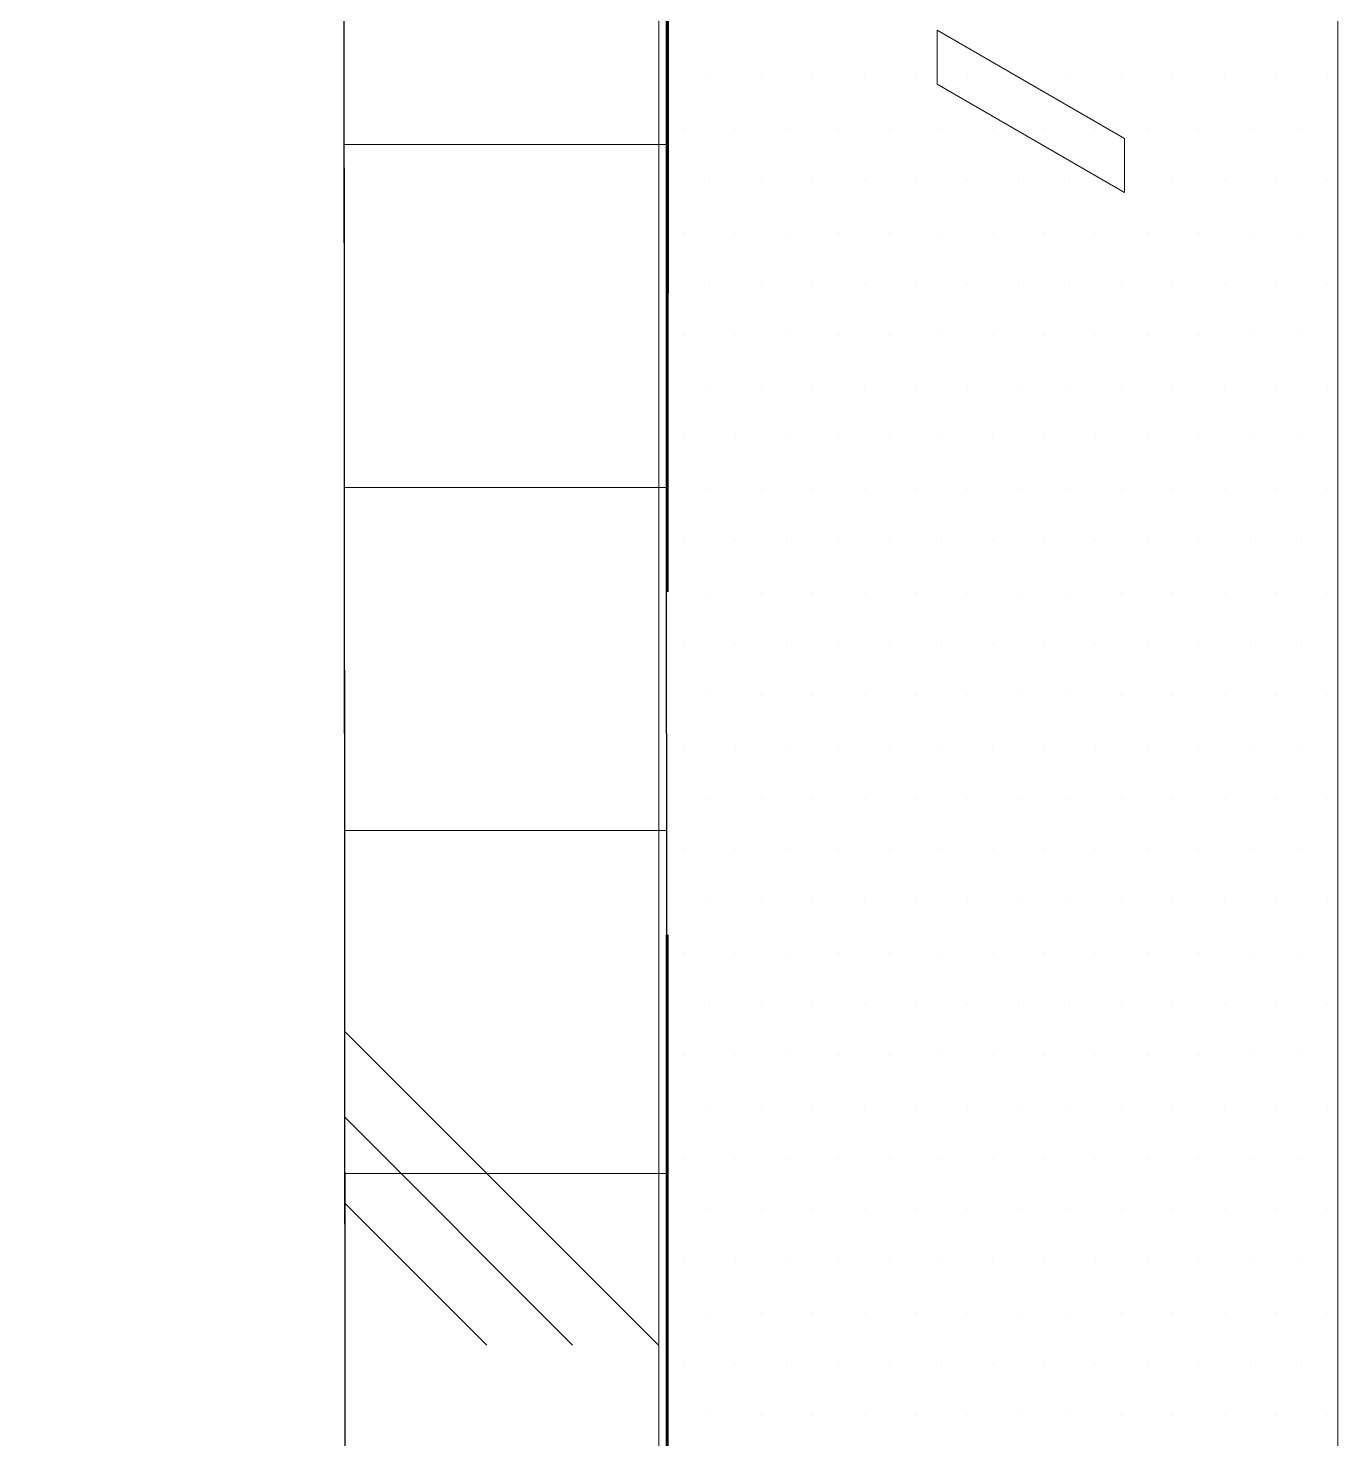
# Model space of a CAD drawing. Header units: inches. Extents: x -20.7 to 76.3, y -55.2 to 19.1.
# Drawn here: x 51.966 to 52.444, y -27.683 to -27.168 of the extents above; entities that cross this region are included whole.
import ezdxf

# ---------------------------------------------------------------- set-up
doc = ezdxf.new("R2010")
doc.units = ezdxf.units.IN
doc.header["$MEASUREMENT"] = 0
doc.linetypes.add('AI-Linetype-47', pattern=[0.375113, 0.250075, -0.125038])
for name, color, linetype, lineweight in [('.ATI-HATCH', 7, 'Continuous', 0), ('G-ANNO-TTLB', 7, 'Continuous', 0), ('TYVEK', 7, 'Continuous', 0)]:
    doc.layers.add(name, color=color, linetype=linetype, lineweight=lineweight)

# ---------------------------------------------------------------- blocks, each defined once
blk = doc.blocks.new('Block_669')
at = {"layer": '.ATI-HATCH'}
blk.add_open_spline([(52.19221, -28.01941), (52.19437, -28.01895), (52.19654, -28.01856), (52.19872, -28.01825), (52.19872, -28.01825), (52.19802, -25.26661), (52.19802, -25.26661), (52.19802, -25.26661), (52.19826, -25.26675), (52.19826, -25.26675), (52.19826, -25.26675), (52.42875, -25.13046), (52.42875, -25.13046), (52.42875, -25.13046), (52.07964, -24.93024), (52.07964, -24.93024), (52.07964, -24.93024), (52.08175, -28.0431), (52.08175, -28.0431), (52.08175, -28.0431), (52.19221, -28.01941), (52.19221, -28.01941)], degree=3, knots=[0, 0, 0, 0, 1, 1, 1, 2, 2, 2, 3, 3, 3, 4, 4, 4, 5, 5, 5, 6, 6, 6, 7, 7, 7, 7], dxfattribs=at)
at = {"layer": '.ATI-HATCH', "color": 8, "lineweight": 0, "true_color": 0x808080}
for points in [[(52.08119, -27.21076), (52.08119, -27.21076), (52.19852, -27.21076), (52.19852, -27.21076)], [(52.08127, -27.3358), (52.08127, -27.3358), (52.19855, -27.3358), (52.19855, -27.3358)], [(52.08136, -27.46083), (52.08136, -27.46083), (52.19858, -27.46083), (52.19858, -27.46083)], [(52.19563, -27.64839), (52.19563, -27.64839), (52.08141, -27.53417), (52.08141, -27.53417)], [(52.16437, -27.64839), (52.16437, -27.64839), (52.08143, -27.56545), (52.08143, -27.56545)], [(52.08144, -27.58587), (52.08144, -27.58587), (52.19861, -27.58587), (52.19861, -27.58587)], [(52.13311, -27.64839), (52.13311, -27.64839), (52.08145, -27.59673), (52.08145, -27.59673)]]:
    blk.add_open_spline(points, degree=3, dxfattribs=at)
blk = doc.blocks.new('Block_670')
at = {"layer": '.ATI-HATCH'}
for points in [[(52.44323, -26.88161), (52.44323, -26.88161), (52.19575, -26.73163), (52.19575, -26.73163), (52.19575, -26.73163), (52.19575, -29.03892), (52.19575, -29.03892), (52.19575, -29.03892), (52.44323, -29.1889), (52.44323, -29.1889), (52.44323, -29.1889), (52.44323, -26.88161), (52.44323, -26.88161)], [(52.44323, -29.1889), (52.44323, -29.1889), (52.57973, -29.11089), (52.57973, -29.11089), (52.57973, -29.11089), (52.57973, -26.96433), (52.57973, -26.96433), (52.57973, -26.96433), (52.44323, -26.88161), (52.44323, -26.88161), (52.44323, -26.88161), (52.44323, -29.1889), (52.44323, -29.1889)]]:
    blk.add_open_spline(points, degree=3, knots=[0, 0, 0, 0, 1, 1, 1, 2, 2, 2, 3, 3, 3, 4, 4, 4, 4], dxfattribs=at)
at = {"layer": '.ATI-HATCH', "color": 8, "lineweight": 0, "true_color": 0x808080}
for points in [[(52.21435, -27.18644), (52.21435, -27.18644), (52.21435, -27.18644), (52.21435, -27.18644)], [(52.2331, -27.18644), (52.2331, -27.18644), (52.2331, -27.18644), (52.2331, -27.18644)], [(52.25186, -27.18644), (52.25186, -27.18644), (52.25186, -27.18644), (52.25186, -27.18644)], [(52.27061, -27.18644), (52.27061, -27.18644), (52.27061, -27.18644), (52.27061, -27.18644)], [(52.28937, -27.18644), (52.28937, -27.18644), (52.28937, -27.18644), (52.28937, -27.18644)], [(52.30812, -27.18644), (52.30812, -27.18644), (52.30812, -27.18644), (52.30812, -27.18644)], [(52.32688, -27.18644), (52.32688, -27.18644), (52.32688, -27.18644), (52.32688, -27.18644)], [(52.34563, -27.18644), (52.34563, -27.18644), (52.34563, -27.18644), (52.34563, -27.18644)], [(52.36439, -27.18644), (52.36439, -27.18644), (52.36439, -27.18644), (52.36439, -27.18644)], [(52.38315, -27.18644), (52.38315, -27.18644), (52.38315, -27.18644), (52.38315, -27.18644)], [(52.4019, -27.18644), (52.4019, -27.18644), (52.4019, -27.18644), (52.4019, -27.18644)], [(52.42066, -27.18644), (52.42066, -27.18644), (52.42066, -27.18644), (52.42066, -27.18644)], [(52.43941, -27.18644), (52.43941, -27.18644), (52.43941, -27.18644), (52.43941, -27.18644)], [(52.20497, -27.20519), (52.20497, -27.20519), (52.20497, -27.20519), (52.20497, -27.20519)], [(52.22372, -27.20519), (52.22372, -27.20519), (52.22372, -27.20519), (52.22372, -27.20519)], [(52.24248, -27.20519), (52.24248, -27.20519), (52.24248, -27.20519), (52.24248, -27.20519)], [(52.26123, -27.20519), (52.26123, -27.20519), (52.26123, -27.20519), (52.26123, -27.20519)], [(52.27999, -27.20519), (52.27999, -27.20519), (52.27999, -27.20519), (52.27999, -27.20519)], [(52.29875, -27.20519), (52.29875, -27.20519), (52.29875, -27.20519), (52.29875, -27.20519)], [(52.3175, -27.20519), (52.3175, -27.20519), (52.3175, -27.20519), (52.3175, -27.20519)], [(52.33626, -27.20519), (52.33626, -27.20519), (52.33626, -27.20519), (52.33626, -27.20519)], [(52.35501, -27.20519), (52.35501, -27.20519), (52.35501, -27.20519), (52.35501, -27.20519)], [(52.37377, -27.20519), (52.37377, -27.20519), (52.37377, -27.20519), (52.37377, -27.20519)], [(52.39252, -27.20519), (52.39252, -27.20519), (52.39252, -27.20519), (52.39252, -27.20519)], [(52.41128, -27.20519), (52.41128, -27.20519), (52.41128, -27.20519), (52.41128, -27.20519)], [(52.43004, -27.20519), (52.43004, -27.20519), (52.43004, -27.20519), (52.43004, -27.20519)], [(52.21435, -27.22395), (52.21435, -27.22395), (52.21435, -27.22395), (52.21435, -27.22395)], [(52.2331, -27.22395), (52.2331, -27.22395), (52.2331, -27.22395), (52.2331, -27.22395)], [(52.25186, -27.22395), (52.25186, -27.22395), (52.25186, -27.22395), (52.25186, -27.22395)], [(52.27061, -27.22395), (52.27061, -27.22395), (52.27061, -27.22395), (52.27061, -27.22395)], [(52.28937, -27.22395), (52.28937, -27.22395), (52.28937, -27.22395), (52.28937, -27.22395)], [(52.30812, -27.22395), (52.30812, -27.22395), (52.30812, -27.22395), (52.30812, -27.22395)], [(52.32688, -27.22395), (52.32688, -27.22395), (52.32688, -27.22395), (52.32688, -27.22395)], [(52.34563, -27.22395), (52.34563, -27.22395), (52.34563, -27.22395), (52.34563, -27.22395)], [(52.36439, -27.22395), (52.36439, -27.22395), (52.36439, -27.22395), (52.36439, -27.22395)], [(52.38315, -27.22395), (52.38315, -27.22395), (52.38315, -27.22395), (52.38315, -27.22395)], [(52.4019, -27.22395), (52.4019, -27.22395), (52.4019, -27.22395), (52.4019, -27.22395)], [(52.42066, -27.22395), (52.42066, -27.22395), (52.42066, -27.22395), (52.42066, -27.22395)], [(52.43941, -27.22395), (52.43941, -27.22395), (52.43941, -27.22395), (52.43941, -27.22395)], [(52.20497, -27.2427), (52.20497, -27.2427), (52.20497, -27.2427), (52.20497, -27.2427)], [(52.22372, -27.2427), (52.22372, -27.2427), (52.22372, -27.2427), (52.22372, -27.2427)], [(52.24248, -27.2427), (52.24248, -27.2427), (52.24248, -27.2427), (52.24248, -27.2427)], [(52.26123, -27.2427), (52.26123, -27.2427), (52.26123, -27.2427), (52.26123, -27.2427)], [(52.27999, -27.2427), (52.27999, -27.2427), (52.27999, -27.2427), (52.27999, -27.2427)], [(52.29875, -27.2427), (52.29875, -27.2427), (52.29875, -27.2427), (52.29875, -27.2427)], [(52.3175, -27.2427), (52.3175, -27.2427), (52.3175, -27.2427), (52.3175, -27.2427)], [(52.33626, -27.2427), (52.33626, -27.2427), (52.33626, -27.2427), (52.33626, -27.2427)], [(52.35501, -27.2427), (52.35501, -27.2427), (52.35501, -27.2427), (52.35501, -27.2427)], [(52.37377, -27.2427), (52.37377, -27.2427), (52.37377, -27.2427), (52.37377, -27.2427)], [(52.39252, -27.2427), (52.39252, -27.2427), (52.39252, -27.2427), (52.39252, -27.2427)], [(52.41128, -27.2427), (52.41128, -27.2427), (52.41128, -27.2427), (52.41128, -27.2427)], [(52.43004, -27.2427), (52.43004, -27.2427), (52.43004, -27.2427), (52.43004, -27.2427)], [(52.21435, -27.26146), (52.21435, -27.26146), (52.21435, -27.26146), (52.21435, -27.26146)], [(52.2331, -27.26146), (52.2331, -27.26146), (52.2331, -27.26146), (52.2331, -27.26146)], [(52.25186, -27.26146), (52.25186, -27.26146), (52.25186, -27.26146), (52.25186, -27.26146)], [(52.27061, -27.26146), (52.27061, -27.26146), (52.27061, -27.26146), (52.27061, -27.26146)], [(52.28937, -27.26146), (52.28937, -27.26146), (52.28937, -27.26146), (52.28937, -27.26146)], [(52.30812, -27.26146), (52.30812, -27.26146), (52.30812, -27.26146), (52.30812, -27.26146)], [(52.32688, -27.26146), (52.32688, -27.26146), (52.32688, -27.26146), (52.32688, -27.26146)], [(52.34563, -27.26146), (52.34563, -27.26146), (52.34563, -27.26146), (52.34563, -27.26146)], [(52.36439, -27.26146), (52.36439, -27.26146), (52.36439, -27.26146), (52.36439, -27.26146)], [(52.38315, -27.26146), (52.38315, -27.26146), (52.38315, -27.26146), (52.38315, -27.26146)], [(52.4019, -27.26146), (52.4019, -27.26146), (52.4019, -27.26146), (52.4019, -27.26146)], [(52.42066, -27.26146), (52.42066, -27.26146), (52.42066, -27.26146), (52.42066, -27.26146)], [(52.43941, -27.26146), (52.43941, -27.26146), (52.43941, -27.26146), (52.43941, -27.26146)], [(52.20497, -27.28022), (52.20497, -27.28022), (52.20497, -27.28022), (52.20497, -27.28022)], [(52.22372, -27.28022), (52.22372, -27.28022), (52.22372, -27.28022), (52.22372, -27.28022)], [(52.24248, -27.28022), (52.24248, -27.28022), (52.24248, -27.28022), (52.24248, -27.28022)], [(52.26123, -27.28022), (52.26123, -27.28022), (52.26123, -27.28022), (52.26123, -27.28022)], [(52.27999, -27.28022), (52.27999, -27.28022), (52.27999, -27.28022), (52.27999, -27.28022)], [(52.29875, -27.28022), (52.29875, -27.28022), (52.29875, -27.28022), (52.29875, -27.28022)], [(52.3175, -27.28022), (52.3175, -27.28022), (52.3175, -27.28022), (52.3175, -27.28022)], [(52.33626, -27.28022), (52.33626, -27.28022), (52.33626, -27.28022), (52.33626, -27.28022)], [(52.35501, -27.28022), (52.35501, -27.28022), (52.35501, -27.28022), (52.35501, -27.28022)], [(52.37377, -27.28022), (52.37377, -27.28022), (52.37377, -27.28022), (52.37377, -27.28022)], [(52.39252, -27.28022), (52.39252, -27.28022), (52.39252, -27.28022), (52.39252, -27.28022)], [(52.41128, -27.28022), (52.41128, -27.28022), (52.41128, -27.28022), (52.41128, -27.28022)], [(52.43004, -27.28022), (52.43004, -27.28022), (52.43004, -27.28022), (52.43004, -27.28022)], [(52.21435, -27.29897), (52.21435, -27.29897), (52.21435, -27.29897), (52.21435, -27.29897)], [(52.2331, -27.29897), (52.2331, -27.29897), (52.2331, -27.29897), (52.2331, -27.29897)], [(52.25186, -27.29897), (52.25186, -27.29897), (52.25186, -27.29897), (52.25186, -27.29897)], [(52.27061, -27.29897), (52.27061, -27.29897), (52.27061, -27.29897), (52.27061, -27.29897)], [(52.28937, -27.29897), (52.28937, -27.29897), (52.28937, -27.29897), (52.28937, -27.29897)], [(52.30812, -27.29897), (52.30812, -27.29897), (52.30812, -27.29897), (52.30812, -27.29897)], [(52.32688, -27.29897), (52.32688, -27.29897), (52.32688, -27.29897), (52.32688, -27.29897)], [(52.34563, -27.29897), (52.34563, -27.29897), (52.34563, -27.29897), (52.34563, -27.29897)], [(52.36439, -27.29897), (52.36439, -27.29897), (52.36439, -27.29897), (52.36439, -27.29897)], [(52.38315, -27.29897), (52.38315, -27.29897), (52.38315, -27.29897), (52.38315, -27.29897)], [(52.4019, -27.29897), (52.4019, -27.29897), (52.4019, -27.29897), (52.4019, -27.29897)], [(52.42066, -27.29897), (52.42066, -27.29897), (52.42066, -27.29897), (52.42066, -27.29897)], [(52.43941, -27.29897), (52.43941, -27.29897), (52.43941, -27.29897), (52.43941, -27.29897)], [(52.20497, -27.31773), (52.20497, -27.31773), (52.20497, -27.31773), (52.20497, -27.31773)], [(52.22372, -27.31773), (52.22372, -27.31773), (52.22372, -27.31773), (52.22372, -27.31773)], [(52.24248, -27.31773), (52.24248, -27.31773), (52.24248, -27.31773), (52.24248, -27.31773)], [(52.26123, -27.31773), (52.26123, -27.31773), (52.26123, -27.31773), (52.26123, -27.31773)], [(52.27999, -27.31773), (52.27999, -27.31773), (52.27999, -27.31773), (52.27999, -27.31773)], [(52.29875, -27.31773), (52.29875, -27.31773), (52.29875, -27.31773), (52.29875, -27.31773)], [(52.3175, -27.31773), (52.3175, -27.31773), (52.3175, -27.31773), (52.3175, -27.31773)], [(52.33626, -27.31773), (52.33626, -27.31773), (52.33626, -27.31773), (52.33626, -27.31773)], [(52.35501, -27.31773), (52.35501, -27.31773), (52.35501, -27.31773), (52.35501, -27.31773)], [(52.37377, -27.31773), (52.37377, -27.31773), (52.37377, -27.31773), (52.37377, -27.31773)], [(52.39252, -27.31773), (52.39252, -27.31773), (52.39252, -27.31773), (52.39252, -27.31773)], [(52.41128, -27.31773), (52.41128, -27.31773), (52.41128, -27.31773), (52.41128, -27.31773)], [(52.43004, -27.31773), (52.43004, -27.31773), (52.43004, -27.31773), (52.43004, -27.31773)], [(52.21435, -27.33648), (52.21435, -27.33648), (52.21435, -27.33648), (52.21435, -27.33648)], [(52.2331, -27.33648), (52.2331, -27.33648), (52.2331, -27.33648), (52.2331, -27.33648)], [(52.25186, -27.33648), (52.25186, -27.33648), (52.25186, -27.33648), (52.25186, -27.33648)], [(52.27061, -27.33648), (52.27061, -27.33648), (52.27061, -27.33648), (52.27061, -27.33648)], [(52.28937, -27.33648), (52.28937, -27.33648), (52.28937, -27.33648), (52.28937, -27.33648)], [(52.30812, -27.33648), (52.30812, -27.33648), (52.30812, -27.33648), (52.30812, -27.33648)], [(52.32688, -27.33648), (52.32688, -27.33648), (52.32688, -27.33648), (52.32688, -27.33648)], [(52.34563, -27.33648), (52.34563, -27.33648), (52.34563, -27.33648), (52.34563, -27.33648)], [(52.36439, -27.33648), (52.36439, -27.33648), (52.36439, -27.33648), (52.36439, -27.33648)], [(52.38315, -27.33648), (52.38315, -27.33648), (52.38315, -27.33648), (52.38315, -27.33648)], [(52.4019, -27.33648), (52.4019, -27.33648), (52.4019, -27.33648), (52.4019, -27.33648)], [(52.42066, -27.33648), (52.42066, -27.33648), (52.42066, -27.33648), (52.42066, -27.33648)], [(52.43941, -27.33648), (52.43941, -27.33648), (52.43941, -27.33648), (52.43941, -27.33648)], [(52.20497, -27.35524), (52.20497, -27.35524), (52.20497, -27.35524), (52.20497, -27.35524)], [(52.22372, -27.35524), (52.22372, -27.35524), (52.22372, -27.35524), (52.22372, -27.35524)], [(52.24248, -27.35524), (52.24248, -27.35524), (52.24248, -27.35524), (52.24248, -27.35524)], [(52.26123, -27.35524), (52.26123, -27.35524), (52.26123, -27.35524), (52.26123, -27.35524)], [(52.27999, -27.35524), (52.27999, -27.35524), (52.27999, -27.35524), (52.27999, -27.35524)], [(52.29875, -27.35524), (52.29875, -27.35524), (52.29875, -27.35524), (52.29875, -27.35524)], [(52.3175, -27.35524), (52.3175, -27.35524), (52.3175, -27.35524), (52.3175, -27.35524)], [(52.33626, -27.35524), (52.33626, -27.35524), (52.33626, -27.35524), (52.33626, -27.35524)], [(52.35501, -27.35524), (52.35501, -27.35524), (52.35501, -27.35524), (52.35501, -27.35524)], [(52.37377, -27.35524), (52.37377, -27.35524), (52.37377, -27.35524), (52.37377, -27.35524)], [(52.39252, -27.35524), (52.39252, -27.35524), (52.39252, -27.35524), (52.39252, -27.35524)], [(52.41128, -27.35524), (52.41128, -27.35524), (52.41128, -27.35524), (52.41128, -27.35524)], [(52.43004, -27.35524), (52.43004, -27.35524), (52.43004, -27.35524), (52.43004, -27.35524)], [(52.21435, -27.37399), (52.21435, -27.37399), (52.21435, -27.37399), (52.21435, -27.37399)], [(52.2331, -27.37399), (52.2331, -27.37399), (52.2331, -27.37399), (52.2331, -27.37399)], [(52.25186, -27.37399), (52.25186, -27.37399), (52.25186, -27.37399), (52.25186, -27.37399)], [(52.27061, -27.37399), (52.27061, -27.37399), (52.27061, -27.37399), (52.27061, -27.37399)], [(52.28937, -27.37399), (52.28937, -27.37399), (52.28937, -27.37399), (52.28937, -27.37399)], [(52.30812, -27.37399), (52.30812, -27.37399), (52.30812, -27.37399), (52.30812, -27.37399)], [(52.32688, -27.37399), (52.32688, -27.37399), (52.32688, -27.37399), (52.32688, -27.37399)], [(52.34563, -27.37399), (52.34563, -27.37399), (52.34563, -27.37399), (52.34563, -27.37399)], [(52.36439, -27.37399), (52.36439, -27.37399), (52.36439, -27.37399), (52.36439, -27.37399)], [(52.38315, -27.37399), (52.38315, -27.37399), (52.38315, -27.37399), (52.38315, -27.37399)], [(52.4019, -27.37399), (52.4019, -27.37399), (52.4019, -27.37399), (52.4019, -27.37399)], [(52.42066, -27.37399), (52.42066, -27.37399), (52.42066, -27.37399), (52.42066, -27.37399)], [(52.43941, -27.37399), (52.43941, -27.37399), (52.43941, -27.37399), (52.43941, -27.37399)], [(52.20497, -27.39275), (52.20497, -27.39275), (52.20497, -27.39275), (52.20497, -27.39275)], [(52.22372, -27.39275), (52.22372, -27.39275), (52.22372, -27.39275), (52.22372, -27.39275)], [(52.24248, -27.39275), (52.24248, -27.39275), (52.24248, -27.39275), (52.24248, -27.39275)], [(52.26123, -27.39275), (52.26123, -27.39275), (52.26123, -27.39275), (52.26123, -27.39275)], [(52.27999, -27.39275), (52.27999, -27.39275), (52.27999, -27.39275), (52.27999, -27.39275)], [(52.29875, -27.39275), (52.29875, -27.39275), (52.29875, -27.39275), (52.29875, -27.39275)], [(52.3175, -27.39275), (52.3175, -27.39275), (52.3175, -27.39275), (52.3175, -27.39275)], [(52.33626, -27.39275), (52.33626, -27.39275), (52.33626, -27.39275), (52.33626, -27.39275)], [(52.35501, -27.39275), (52.35501, -27.39275), (52.35501, -27.39275), (52.35501, -27.39275)], [(52.37377, -27.39275), (52.37377, -27.39275), (52.37377, -27.39275), (52.37377, -27.39275)], [(52.39252, -27.39275), (52.39252, -27.39275), (52.39252, -27.39275), (52.39252, -27.39275)], [(52.41128, -27.39275), (52.41128, -27.39275), (52.41128, -27.39275), (52.41128, -27.39275)], [(52.43004, -27.39275), (52.43004, -27.39275), (52.43004, -27.39275), (52.43004, -27.39275)], [(52.21435, -27.4115), (52.21435, -27.4115), (52.21435, -27.4115), (52.21435, -27.4115)], [(52.2331, -27.4115), (52.2331, -27.4115), (52.2331, -27.4115), (52.2331, -27.4115)], [(52.25186, -27.4115), (52.25186, -27.4115), (52.25186, -27.4115), (52.25186, -27.4115)], [(52.27061, -27.4115), (52.27061, -27.4115), (52.27061, -27.4115), (52.27061, -27.4115)], [(52.28937, -27.4115), (52.28937, -27.4115), (52.28937, -27.4115), (52.28937, -27.4115)], [(52.30812, -27.4115), (52.30812, -27.4115), (52.30812, -27.4115), (52.30812, -27.4115)], [(52.32688, -27.4115), (52.32688, -27.4115), (52.32688, -27.4115), (52.32688, -27.4115)], [(52.34563, -27.4115), (52.34563, -27.4115), (52.34563, -27.4115), (52.34563, -27.4115)], [(52.36439, -27.4115), (52.36439, -27.4115), (52.36439, -27.4115), (52.36439, -27.4115)], [(52.38315, -27.4115), (52.38315, -27.4115), (52.38315, -27.4115), (52.38315, -27.4115)], [(52.4019, -27.4115), (52.4019, -27.4115), (52.4019, -27.4115), (52.4019, -27.4115)], [(52.42066, -27.4115), (52.42066, -27.4115), (52.42066, -27.4115), (52.42066, -27.4115)], [(52.43941, -27.4115), (52.43941, -27.4115), (52.43941, -27.4115), (52.43941, -27.4115)], [(52.20497, -27.43026), (52.20497, -27.43026), (52.20497, -27.43026), (52.20497, -27.43026)], [(52.22372, -27.43026), (52.22372, -27.43026), (52.22372, -27.43026), (52.22372, -27.43026)], [(52.24248, -27.43026), (52.24248, -27.43026), (52.24248, -27.43026), (52.24248, -27.43026)], [(52.26123, -27.43026), (52.26123, -27.43026), (52.26123, -27.43026), (52.26123, -27.43026)], [(52.27999, -27.43026), (52.27999, -27.43026), (52.27999, -27.43026), (52.27999, -27.43026)], [(52.29875, -27.43026), (52.29875, -27.43026), (52.29875, -27.43026), (52.29875, -27.43026)], [(52.3175, -27.43026), (52.3175, -27.43026), (52.3175, -27.43026), (52.3175, -27.43026)], [(52.33626, -27.43026), (52.33626, -27.43026), (52.33626, -27.43026), (52.33626, -27.43026)], [(52.35501, -27.43026), (52.35501, -27.43026), (52.35501, -27.43026), (52.35501, -27.43026)], [(52.37377, -27.43026), (52.37377, -27.43026), (52.37377, -27.43026), (52.37377, -27.43026)], [(52.39252, -27.43026), (52.39252, -27.43026), (52.39252, -27.43026), (52.39252, -27.43026)], [(52.41128, -27.43026), (52.41128, -27.43026), (52.41128, -27.43026), (52.41128, -27.43026)], [(52.43004, -27.43026), (52.43004, -27.43026), (52.43004, -27.43026), (52.43004, -27.43026)], [(52.21435, -27.44902), (52.21435, -27.44902), (52.21435, -27.44902), (52.21435, -27.44902)], [(52.2331, -27.44902), (52.2331, -27.44902), (52.2331, -27.44902), (52.2331, -27.44902)], [(52.25186, -27.44902), (52.25186, -27.44902), (52.25186, -27.44902), (52.25186, -27.44902)], [(52.27061, -27.44902), (52.27061, -27.44902), (52.27061, -27.44902), (52.27061, -27.44902)], [(52.28937, -27.44902), (52.28937, -27.44902), (52.28937, -27.44902), (52.28937, -27.44902)], [(52.30812, -27.44902), (52.30812, -27.44902), (52.30812, -27.44902), (52.30812, -27.44902)], [(52.32688, -27.44902), (52.32688, -27.44902), (52.32688, -27.44902), (52.32688, -27.44902)], [(52.34563, -27.44902), (52.34563, -27.44902), (52.34563, -27.44902), (52.34563, -27.44902)], [(52.36439, -27.44902), (52.36439, -27.44902), (52.36439, -27.44902), (52.36439, -27.44902)], [(52.38315, -27.44902), (52.38315, -27.44902), (52.38315, -27.44902), (52.38315, -27.44902)], [(52.4019, -27.44902), (52.4019, -27.44902), (52.4019, -27.44902), (52.4019, -27.44902)], [(52.42066, -27.44902), (52.42066, -27.44902), (52.42066, -27.44902), (52.42066, -27.44902)], [(52.43941, -27.44902), (52.43941, -27.44902), (52.43941, -27.44902), (52.43941, -27.44902)], [(52.20497, -27.46777), (52.20497, -27.46777), (52.20497, -27.46777), (52.20497, -27.46777)], [(52.22372, -27.46777), (52.22372, -27.46777), (52.22372, -27.46777), (52.22372, -27.46777)], [(52.24248, -27.46777), (52.24248, -27.46777), (52.24248, -27.46777), (52.24248, -27.46777)], [(52.26123, -27.46777), (52.26123, -27.46777), (52.26123, -27.46777), (52.26123, -27.46777)], [(52.27999, -27.46777), (52.27999, -27.46777), (52.27999, -27.46777), (52.27999, -27.46777)], [(52.29875, -27.46777), (52.29875, -27.46777), (52.29875, -27.46777), (52.29875, -27.46777)], [(52.3175, -27.46777), (52.3175, -27.46777), (52.3175, -27.46777), (52.3175, -27.46777)], [(52.33626, -27.46777), (52.33626, -27.46777), (52.33626, -27.46777), (52.33626, -27.46777)], [(52.35501, -27.46777), (52.35501, -27.46777), (52.35501, -27.46777), (52.35501, -27.46777)], [(52.37377, -27.46777), (52.37377, -27.46777), (52.37377, -27.46777), (52.37377, -27.46777)], [(52.39252, -27.46777), (52.39252, -27.46777), (52.39252, -27.46777), (52.39252, -27.46777)], [(52.41128, -27.46777), (52.41128, -27.46777), (52.41128, -27.46777), (52.41128, -27.46777)], [(52.43004, -27.46777), (52.43004, -27.46777), (52.43004, -27.46777), (52.43004, -27.46777)], [(52.21435, -27.48653), (52.21435, -27.48653), (52.21435, -27.48653), (52.21435, -27.48653)], [(52.2331, -27.48653), (52.2331, -27.48653), (52.2331, -27.48653), (52.2331, -27.48653)], [(52.25186, -27.48653), (52.25186, -27.48653), (52.25186, -27.48653), (52.25186, -27.48653)], [(52.27061, -27.48653), (52.27061, -27.48653), (52.27061, -27.48653), (52.27061, -27.48653)], [(52.28937, -27.48653), (52.28937, -27.48653), (52.28937, -27.48653), (52.28937, -27.48653)], [(52.30812, -27.48653), (52.30812, -27.48653), (52.30812, -27.48653), (52.30812, -27.48653)], [(52.32688, -27.48653), (52.32688, -27.48653), (52.32688, -27.48653), (52.32688, -27.48653)], [(52.34563, -27.48653), (52.34563, -27.48653), (52.34563, -27.48653), (52.34563, -27.48653)], [(52.36439, -27.48653), (52.36439, -27.48653), (52.36439, -27.48653), (52.36439, -27.48653)], [(52.38315, -27.48653), (52.38315, -27.48653), (52.38315, -27.48653), (52.38315, -27.48653)], [(52.4019, -27.48653), (52.4019, -27.48653), (52.4019, -27.48653), (52.4019, -27.48653)], [(52.42066, -27.48653), (52.42066, -27.48653), (52.42066, -27.48653), (52.42066, -27.48653)], [(52.43941, -27.48653), (52.43941, -27.48653), (52.43941, -27.48653), (52.43941, -27.48653)], [(52.20497, -27.50528), (52.20497, -27.50528), (52.20497, -27.50528), (52.20497, -27.50528)], [(52.22372, -27.50528), (52.22372, -27.50528), (52.22372, -27.50528), (52.22372, -27.50528)], [(52.24248, -27.50528), (52.24248, -27.50528), (52.24248, -27.50528), (52.24248, -27.50528)], [(52.26123, -27.50528), (52.26123, -27.50528), (52.26123, -27.50528), (52.26123, -27.50528)], [(52.27999, -27.50528), (52.27999, -27.50528), (52.27999, -27.50528), (52.27999, -27.50528)], [(52.29875, -27.50528), (52.29875, -27.50528), (52.29875, -27.50528), (52.29875, -27.50528)], [(52.3175, -27.50528), (52.3175, -27.50528), (52.3175, -27.50528), (52.3175, -27.50528)], [(52.33626, -27.50528), (52.33626, -27.50528), (52.33626, -27.50528), (52.33626, -27.50528)], [(52.35501, -27.50528), (52.35501, -27.50528), (52.35501, -27.50528), (52.35501, -27.50528)], [(52.37377, -27.50528), (52.37377, -27.50528), (52.37377, -27.50528), (52.37377, -27.50528)], [(52.39252, -27.50528), (52.39252, -27.50528), (52.39252, -27.50528), (52.39252, -27.50528)], [(52.41128, -27.50528), (52.41128, -27.50528), (52.41128, -27.50528), (52.41128, -27.50528)], [(52.43004, -27.50528), (52.43004, -27.50528), (52.43004, -27.50528), (52.43004, -27.50528)], [(52.21435, -27.52404), (52.21435, -27.52404), (52.21435, -27.52404), (52.21435, -27.52404)], [(52.2331, -27.52404), (52.2331, -27.52404), (52.2331, -27.52404), (52.2331, -27.52404)], [(52.25186, -27.52404), (52.25186, -27.52404), (52.25186, -27.52404), (52.25186, -27.52404)], [(52.27061, -27.52404), (52.27061, -27.52404), (52.27061, -27.52404), (52.27061, -27.52404)], [(52.28937, -27.52404), (52.28937, -27.52404), (52.28937, -27.52404), (52.28937, -27.52404)], [(52.30812, -27.52404), (52.30812, -27.52404), (52.30812, -27.52404), (52.30812, -27.52404)], [(52.32688, -27.52404), (52.32688, -27.52404), (52.32688, -27.52404), (52.32688, -27.52404)], [(52.34563, -27.52404), (52.34563, -27.52404), (52.34563, -27.52404), (52.34563, -27.52404)], [(52.36439, -27.52404), (52.36439, -27.52404), (52.36439, -27.52404), (52.36439, -27.52404)], [(52.38315, -27.52404), (52.38315, -27.52404), (52.38315, -27.52404), (52.38315, -27.52404)], [(52.4019, -27.52404), (52.4019, -27.52404), (52.4019, -27.52404), (52.4019, -27.52404)], [(52.42066, -27.52404), (52.42066, -27.52404), (52.42066, -27.52404), (52.42066, -27.52404)], [(52.43941, -27.52404), (52.43941, -27.52404), (52.43941, -27.52404), (52.43941, -27.52404)], [(52.20497, -27.54279), (52.20497, -27.54279), (52.20497, -27.54279), (52.20497, -27.54279)], [(52.22372, -27.54279), (52.22372, -27.54279), (52.22372, -27.54279), (52.22372, -27.54279)], [(52.24248, -27.54279), (52.24248, -27.54279), (52.24248, -27.54279), (52.24248, -27.54279)], [(52.26123, -27.54279), (52.26123, -27.54279), (52.26123, -27.54279), (52.26123, -27.54279)], [(52.27999, -27.54279), (52.27999, -27.54279), (52.27999, -27.54279), (52.27999, -27.54279)], [(52.29875, -27.54279), (52.29875, -27.54279), (52.29875, -27.54279), (52.29875, -27.54279)], [(52.3175, -27.54279), (52.3175, -27.54279), (52.3175, -27.54279), (52.3175, -27.54279)], [(52.33626, -27.54279), (52.33626, -27.54279), (52.33626, -27.54279), (52.33626, -27.54279)], [(52.35501, -27.54279), (52.35501, -27.54279), (52.35501, -27.54279), (52.35501, -27.54279)], [(52.37377, -27.54279), (52.37377, -27.54279), (52.37377, -27.54279), (52.37377, -27.54279)], [(52.39252, -27.54279), (52.39252, -27.54279), (52.39252, -27.54279), (52.39252, -27.54279)], [(52.41128, -27.54279), (52.41128, -27.54279), (52.41128, -27.54279), (52.41128, -27.54279)], [(52.43004, -27.54279), (52.43004, -27.54279), (52.43004, -27.54279), (52.43004, -27.54279)], [(52.21435, -27.56155), (52.21435, -27.56155), (52.21435, -27.56155), (52.21435, -27.56155)], [(52.2331, -27.56155), (52.2331, -27.56155), (52.2331, -27.56155), (52.2331, -27.56155)], [(52.25186, -27.56155), (52.25186, -27.56155), (52.25186, -27.56155), (52.25186, -27.56155)], [(52.27061, -27.56155), (52.27061, -27.56155), (52.27061, -27.56155), (52.27061, -27.56155)], [(52.28937, -27.56155), (52.28937, -27.56155), (52.28937, -27.56155), (52.28937, -27.56155)], [(52.30812, -27.56155), (52.30812, -27.56155), (52.30812, -27.56155), (52.30812, -27.56155)], [(52.32688, -27.56155), (52.32688, -27.56155), (52.32688, -27.56155), (52.32688, -27.56155)], [(52.34563, -27.56155), (52.34563, -27.56155), (52.34563, -27.56155), (52.34563, -27.56155)], [(52.36439, -27.56155), (52.36439, -27.56155), (52.36439, -27.56155), (52.36439, -27.56155)], [(52.38315, -27.56155), (52.38315, -27.56155), (52.38315, -27.56155), (52.38315, -27.56155)], [(52.4019, -27.56155), (52.4019, -27.56155), (52.4019, -27.56155), (52.4019, -27.56155)], [(52.42066, -27.56155), (52.42066, -27.56155), (52.42066, -27.56155), (52.42066, -27.56155)], [(52.43941, -27.56155), (52.43941, -27.56155), (52.43941, -27.56155), (52.43941, -27.56155)], [(52.20497, -27.58031), (52.20497, -27.58031), (52.20497, -27.58031), (52.20497, -27.58031)], [(52.22372, -27.58031), (52.22372, -27.58031), (52.22372, -27.58031), (52.22372, -27.58031)], [(52.24248, -27.58031), (52.24248, -27.58031), (52.24248, -27.58031), (52.24248, -27.58031)], [(52.26123, -27.58031), (52.26123, -27.58031), (52.26123, -27.58031), (52.26123, -27.58031)], [(52.27999, -27.58031), (52.27999, -27.58031), (52.27999, -27.58031), (52.27999, -27.58031)], [(52.29875, -27.58031), (52.29875, -27.58031), (52.29875, -27.58031), (52.29875, -27.58031)], [(52.3175, -27.58031), (52.3175, -27.58031), (52.3175, -27.58031), (52.3175, -27.58031)], [(52.33626, -27.58031), (52.33626, -27.58031), (52.33626, -27.58031), (52.33626, -27.58031)], [(52.35501, -27.58031), (52.35501, -27.58031), (52.35501, -27.58031), (52.35501, -27.58031)], [(52.37377, -27.58031), (52.37377, -27.58031), (52.37377, -27.58031), (52.37377, -27.58031)], [(52.39252, -27.58031), (52.39252, -27.58031), (52.39252, -27.58031), (52.39252, -27.58031)], [(52.41128, -27.58031), (52.41128, -27.58031), (52.41128, -27.58031), (52.41128, -27.58031)], [(52.43004, -27.58031), (52.43004, -27.58031), (52.43004, -27.58031), (52.43004, -27.58031)], [(52.21435, -27.59906), (52.21435, -27.59906), (52.21435, -27.59906), (52.21435, -27.59906)], [(52.2331, -27.59906), (52.2331, -27.59906), (52.2331, -27.59906), (52.2331, -27.59906)], [(52.25186, -27.59906), (52.25186, -27.59906), (52.25186, -27.59906), (52.25186, -27.59906)], [(52.27061, -27.59906), (52.27061, -27.59906), (52.27061, -27.59906), (52.27061, -27.59906)], [(52.28937, -27.59906), (52.28937, -27.59906), (52.28937, -27.59906), (52.28937, -27.59906)], [(52.30812, -27.59906), (52.30812, -27.59906), (52.30812, -27.59906), (52.30812, -27.59906)], [(52.32688, -27.59906), (52.32688, -27.59906), (52.32688, -27.59906), (52.32688, -27.59906)], [(52.34563, -27.59906), (52.34563, -27.59906), (52.34563, -27.59906), (52.34563, -27.59906)], [(52.36439, -27.59906), (52.36439, -27.59906), (52.36439, -27.59906), (52.36439, -27.59906)], [(52.38315, -27.59906), (52.38315, -27.59906), (52.38315, -27.59906), (52.38315, -27.59906)], [(52.4019, -27.59906), (52.4019, -27.59906), (52.4019, -27.59906), (52.4019, -27.59906)], [(52.42066, -27.59906), (52.42066, -27.59906), (52.42066, -27.59906), (52.42066, -27.59906)], [(52.43941, -27.59906), (52.43941, -27.59906), (52.43941, -27.59906), (52.43941, -27.59906)], [(52.20497, -27.61782), (52.20497, -27.61782), (52.20497, -27.61782), (52.20497, -27.61782)], [(52.22372, -27.61782), (52.22372, -27.61782), (52.22372, -27.61782), (52.22372, -27.61782)], [(52.24248, -27.61782), (52.24248, -27.61782), (52.24248, -27.61782), (52.24248, -27.61782)], [(52.26123, -27.61782), (52.26123, -27.61782), (52.26123, -27.61782), (52.26123, -27.61782)], [(52.27999, -27.61782), (52.27999, -27.61782), (52.27999, -27.61782), (52.27999, -27.61782)], [(52.29875, -27.61782), (52.29875, -27.61782), (52.29875, -27.61782), (52.29875, -27.61782)], [(52.3175, -27.61782), (52.3175, -27.61782), (52.3175, -27.61782), (52.3175, -27.61782)], [(52.33626, -27.61782), (52.33626, -27.61782), (52.33626, -27.61782), (52.33626, -27.61782)], [(52.35501, -27.61782), (52.35501, -27.61782), (52.35501, -27.61782), (52.35501, -27.61782)], [(52.37377, -27.61782), (52.37377, -27.61782), (52.37377, -27.61782), (52.37377, -27.61782)], [(52.39252, -27.61782), (52.39252, -27.61782), (52.39252, -27.61782), (52.39252, -27.61782)], [(52.41128, -27.61782), (52.41128, -27.61782), (52.41128, -27.61782), (52.41128, -27.61782)], [(52.43004, -27.61782), (52.43004, -27.61782), (52.43004, -27.61782), (52.43004, -27.61782)], [(52.21435, -27.63657), (52.21435, -27.63657), (52.21435, -27.63657), (52.21435, -27.63657)], [(52.2331, -27.63657), (52.2331, -27.63657), (52.2331, -27.63657), (52.2331, -27.63657)], [(52.25186, -27.63657), (52.25186, -27.63657), (52.25186, -27.63657), (52.25186, -27.63657)], [(52.27061, -27.63657), (52.27061, -27.63657), (52.27061, -27.63657), (52.27061, -27.63657)], [(52.28937, -27.63657), (52.28937, -27.63657), (52.28937, -27.63657), (52.28937, -27.63657)], [(52.30812, -27.63657), (52.30812, -27.63657), (52.30812, -27.63657), (52.30812, -27.63657)], [(52.32688, -27.63657), (52.32688, -27.63657), (52.32688, -27.63657), (52.32688, -27.63657)], [(52.34563, -27.63657), (52.34563, -27.63657), (52.34563, -27.63657), (52.34563, -27.63657)], [(52.36439, -27.63657), (52.36439, -27.63657), (52.36439, -27.63657), (52.36439, -27.63657)], [(52.38315, -27.63657), (52.38315, -27.63657), (52.38315, -27.63657), (52.38315, -27.63657)], [(52.4019, -27.63657), (52.4019, -27.63657), (52.4019, -27.63657), (52.4019, -27.63657)], [(52.42066, -27.63657), (52.42066, -27.63657), (52.42066, -27.63657), (52.42066, -27.63657)], [(52.43941, -27.63657), (52.43941, -27.63657), (52.43941, -27.63657), (52.43941, -27.63657)], [(52.20497, -27.65533), (52.20497, -27.65533), (52.20497, -27.65533), (52.20497, -27.65533)], [(52.22372, -27.65533), (52.22372, -27.65533), (52.22372, -27.65533), (52.22372, -27.65533)], [(52.24248, -27.65533), (52.24248, -27.65533), (52.24248, -27.65533), (52.24248, -27.65533)], [(52.26123, -27.65533), (52.26123, -27.65533), (52.26123, -27.65533), (52.26123, -27.65533)], [(52.27999, -27.65533), (52.27999, -27.65533), (52.27999, -27.65533), (52.27999, -27.65533)], [(52.29875, -27.65533), (52.29875, -27.65533), (52.29875, -27.65533), (52.29875, -27.65533)], [(52.3175, -27.65533), (52.3175, -27.65533), (52.3175, -27.65533), (52.3175, -27.65533)], [(52.33626, -27.65533), (52.33626, -27.65533), (52.33626, -27.65533), (52.33626, -27.65533)], [(52.35501, -27.65533), (52.35501, -27.65533), (52.35501, -27.65533), (52.35501, -27.65533)], [(52.37377, -27.65533), (52.37377, -27.65533), (52.37377, -27.65533), (52.37377, -27.65533)], [(52.39252, -27.65533), (52.39252, -27.65533), (52.39252, -27.65533), (52.39252, -27.65533)], [(52.41128, -27.65533), (52.41128, -27.65533), (52.41128, -27.65533), (52.41128, -27.65533)], [(52.43004, -27.65533), (52.43004, -27.65533), (52.43004, -27.65533), (52.43004, -27.65533)], [(52.21435, -27.67408), (52.21435, -27.67408), (52.21435, -27.67408), (52.21435, -27.67408)], [(52.2331, -27.67408), (52.2331, -27.67408), (52.2331, -27.67408), (52.2331, -27.67408)], [(52.25186, -27.67408), (52.25186, -27.67408), (52.25186, -27.67408), (52.25186, -27.67408)], [(52.27061, -27.67408), (52.27061, -27.67408), (52.27061, -27.67408), (52.27061, -27.67408)], [(52.28937, -27.67408), (52.28937, -27.67408), (52.28937, -27.67408), (52.28937, -27.67408)], [(52.30812, -27.67408), (52.30812, -27.67408), (52.30812, -27.67408), (52.30812, -27.67408)], [(52.32688, -27.67408), (52.32688, -27.67408), (52.32688, -27.67408), (52.32688, -27.67408)], [(52.34563, -27.67408), (52.34563, -27.67408), (52.34563, -27.67408), (52.34563, -27.67408)], [(52.36439, -27.67408), (52.36439, -27.67408), (52.36439, -27.67408), (52.36439, -27.67408)], [(52.38315, -27.67408), (52.38315, -27.67408), (52.38315, -27.67408), (52.38315, -27.67408)], [(52.4019, -27.67408), (52.4019, -27.67408), (52.4019, -27.67408), (52.4019, -27.67408)], [(52.42066, -27.67408), (52.42066, -27.67408), (52.42066, -27.67408), (52.42066, -27.67408)], [(52.43941, -27.67408), (52.43941, -27.67408), (52.43941, -27.67408), (52.43941, -27.67408)]]:
    blk.add_open_spline(points, degree=3, dxfattribs=at)

msp = doc.modelspace()

# ---------------------------------------------------------------- hatches: boundary and pattern name
at = {"layer": 'G-ANNO-TTLB', "true_color": 0xff00ff, "transparency": 33554687}
h = msp.add_hatch(color=6, dxfattribs=at)
edge = h.paths.add_edge_path()
edge.add_spline(control_points=[(71.85725, -54.94557), (71.85725, -54.94557), (31.15722, -54.94557), (31.15722, -54.94557), (31.15722, -54.94557), (31.15722, -20.81027), (31.15722, -20.81027), (31.15722, -20.81027), (71.85725, -20.81027), (71.85725, -20.81027), (71.85725, -20.81027), (71.85725, -54.94557), (71.85725, -54.94557)], knot_values=[0, 0, 0, 0, 1, 1, 1, 2, 2, 2, 3, 3, 3, 4, 4, 4, 4], degree=3, periodic=0)
edge = h.paths.add_edge_path()
edge.add_spline(control_points=[(31.28226, -20.93531), (31.28226, -20.93531), (31.28226, -54.82054), (31.28226, -54.82054), (31.28226, -54.82054), (71.73222, -54.82054), (71.73222, -54.82054), (71.73222, -54.82054), (71.73222, -20.93531), (71.73222, -20.93531), (71.73222, -20.93531), (31.28226, -20.93531), (31.28226, -20.93531)], knot_values=[0, 0, 0, 0, 1, 1, 1, 2, 2, 2, 3, 3, 3, 4, 4, 4, 4], degree=3, periodic=0)
edge.add_line((31.28226, -20.93531), (31.28226, -20.93531))

# ---------------------------------------------------------------- linework, layer by layer
at = {"layer": 'G-ANNO-TTLB'}
for points in [[(71.85725, -54.94557), (71.85725, -54.94557), (31.15722, -54.94557), (31.15722, -54.94557), (31.15722, -54.94557), (31.15722, -20.81027), (31.15722, -20.81027), (31.15722, -20.81027), (71.85725, -20.81027), (71.85725, -20.81027), (71.85725, -20.81027), (71.85725, -54.94557), (71.85725, -54.94557)], [(31.28226, -20.93531), (31.28226, -20.93531), (31.28226, -54.82054), (31.28226, -54.82054), (31.28226, -54.82054), (71.73222, -54.82054), (71.73222, -54.82054), (71.73222, -54.82054), (71.73222, -20.93531), (71.73222, -20.93531), (71.73222, -20.93531), (31.28226, -20.93531), (31.28226, -20.93531)]]:
    msp.add_open_spline(points, degree=3, knots=[0, 0, 0, 0, 1, 1, 1, 2, 2, 2, 3, 3, 3, 4, 4, 4, 4], dxfattribs=at)
at = {"layer": 'TYVEK', "color": 33, "lineweight": 25, "true_color": 0xcc9966}
for p, q in [((52.08175, -28.0431), (52.07964, -24.93014)), ((52.19802, -25.26689), (52.19872, -28.01825))]:
    msp.add_line(p, q, dxfattribs=at)
at = {"layer": 'TYVEK', "color": 18, "linetype": 'AI-Linetype-47', "lineweight": 60, "true_color": 0x000000}
msp.add_line((52.19902, -26.74863), (52.19873, -28.0063), dxfattribs=at)
at = {"layer": 'TYVEK', "color": 250, "lineweight": 18, "true_color": 0x221f1f}
msp.add_lwpolyline([(52.29724, -27.1691), (52.36555, -27.20853), (52.36553, -27.22827), (52.29724, -27.18878)], close=True, dxfattribs=at)

# ---------------------------------------------------------------- block references
at = {"layer": '.ATI-HATCH'}
for name in ['Block_669', 'Block_670']:
    msp.add_blockref(name, (0, 0), dxfattribs=at)

doc.saveas('drawing.dxf')
